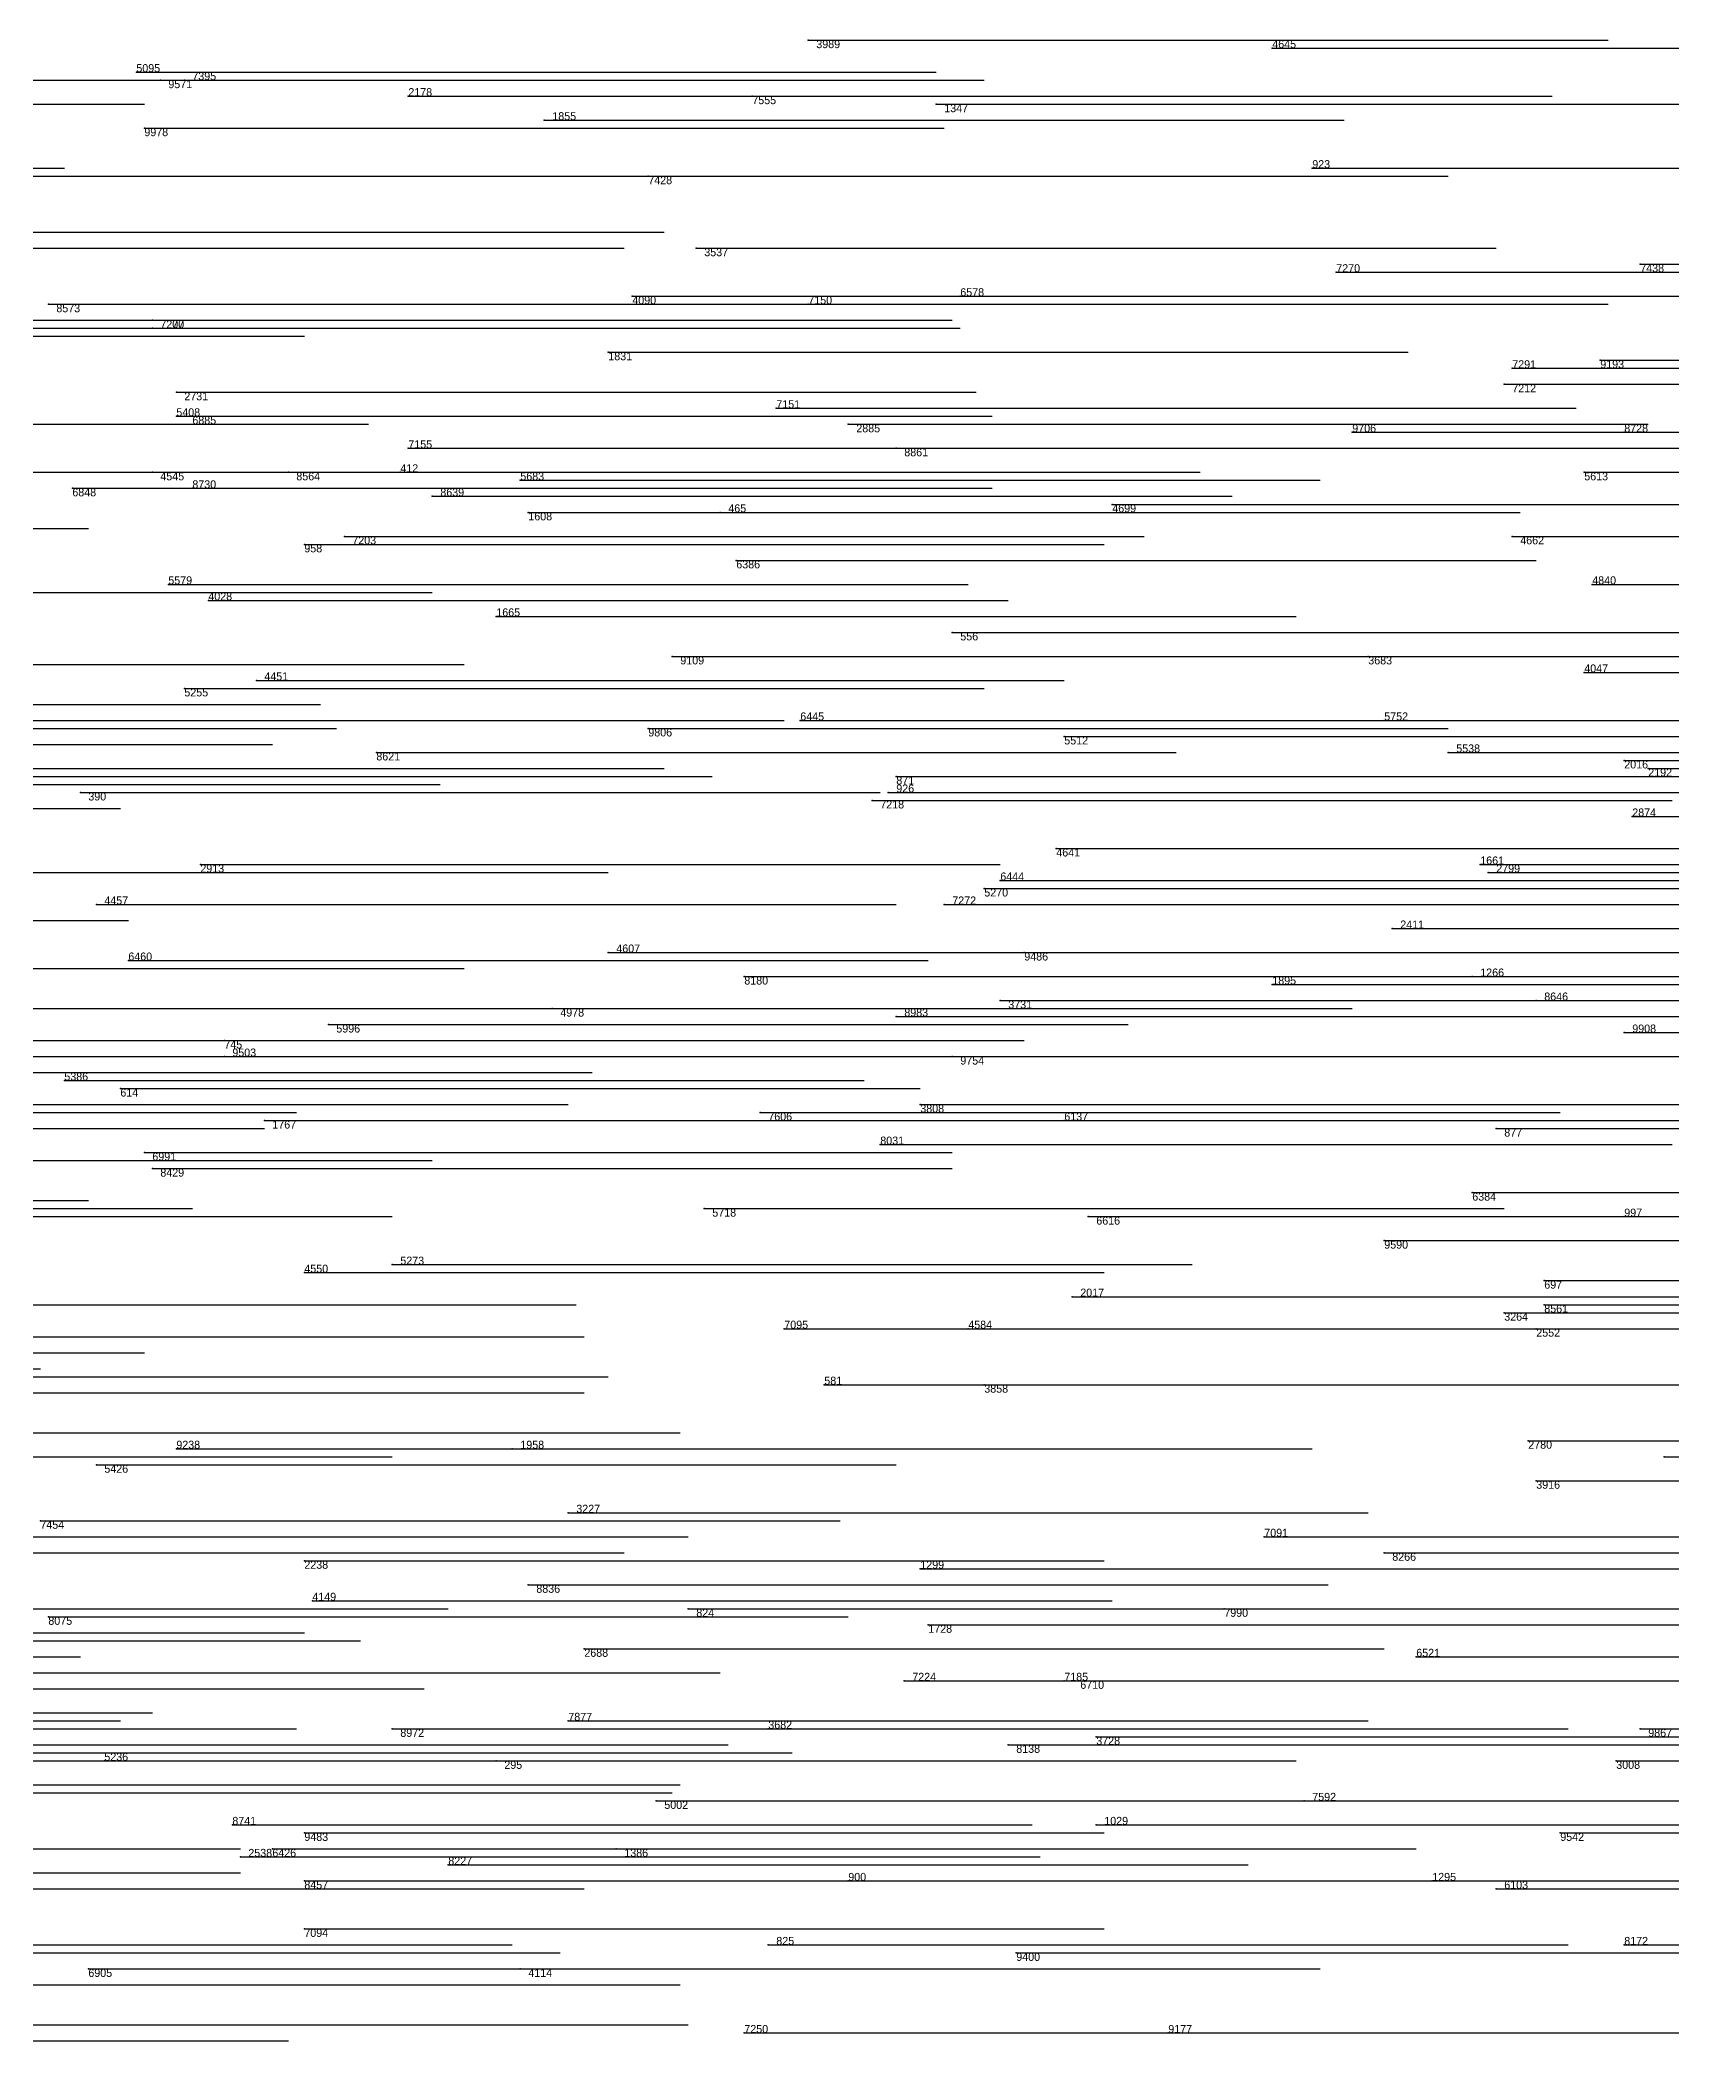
# Model space of a CAD drawing. Extents: x 0 to 1.1, y 0 to 1.
# Drawn here: x 0.462 to 0.666, y 0.249 to 0.499 of the extents above; entities that cross this region are included whole.
import ezdxf

# ---------------------------------------------------------------- set-up
doc = ezdxf.new("R2010")
doc.units = 0
for name, color, linetype in [('Normals', 1, 'CONTINUOUS'), ('Source_points', 5, 'CONTINUOUS'), ('Text', 3, 'CONTINUOUS')]:
    doc.layers.add(name, color=color, linetype=linetype)

msp = doc.modelspace()

# ---------------------------------------------------------------- linework, layer by layer
at = {"layer": 'Normals', "color": 1}
for p, q in [((0.558, 0.499, 1), (0.658, 0.499, 1)), ((0.616, 0.498), (0.716, 0.498)), ((0.433, 0.494), (0.533, 0.494)), ((0.474, 0.495), (0.574, 0.495)), ((0.477, 0.494, 1), (0.577, 0.494, 1)), ((0.48, 0.494, 1), (0.58, 0.494, 1)), ((0.375, 0.491, 1), (0.475, 0.491, 1)), ((0.508, 0.492), (0.608, 0.492)), ((0.551, 0.492, 1), (0.651, 0.492, 1)), ((0.574, 0.491, 1), (0.674, 0.491, 1)), ((0.475, 0.488, 1), (0.575, 0.488, 1)), ((0.525, 0.489, 1), (0.625, 0.489, 1)), ((0.365, 0.483), (0.465, 0.483)), ((0.621, 0.483, 1), (0.721, 0.483, 1)), ((0.459, 0.482), (0.558, 0.482)), ((0.538, 0.482, 1), (0.638, 0.482, 1)), ((0.435, 0.473), (0.535, 0.473)), ((0.44, 0.475, 1), (0.54, 0.475, 1)), ((0.544, 0.473, 1), (0.644, 0.473, 1)), ((0.662, 0.471), (0.762, 0.471)), ((0.624, 0.47), (0.724, 0.47)), ((0.463, 0.466, 1), (0.563, 0.466, 1)), ((0.536, 0.467), (0.636, 0.467)), ((0.558, 0.466, 1), (0.658, 0.466, 1)), ((0.577, 0.467, 1), (0.677, 0.467, 1)), ((0.412, 0.463), (0.512, 0.463)), ((0.419, 0.464, 1), (0.519, 0.464, 1)), ((0.476, 0.464, 1), (0.576, 0.464, 1)), ((0.476, 0.463, 1), (0.577, 0.463, 1)), ((0.395, 0.462, 1), (0.495, 0.462, 1)), ((0.533, 0.46), (0.633, 0.46)), ((0.646, 0.458), (0.746, 0.458)), ((0.657, 0.459), (0.757, 0.459)), ((0.645, 0.456, 1), (0.745, 0.456, 1)), ((0.479, 0.455), (0.579, 0.455)), ((0.554, 0.453, 1), (0.654, 0.453, 1)), ((0.403, 0.451, 1), (0.503, 0.451, 1)), ((0.479, 0.452, 1), (0.579, 0.452, 1)), ((0.48, 0.452), (0.581, 0.452)), ((0.563, 0.451, 1), (0.663, 0.451, 1)), ((0.508, 0.448, 1), (0.608, 0.448, 1)), ((0.569, 0.448, 1), (0.669, 0.448, 1)), ((0.626, 0.45), (0.726, 0.45)), ((0.66, 0.45), (0.76, 0.45)), ((0.45, 0.445, 1), (0.549, 0.445, 1)), ((0.457, 0.445, 1), (0.557, 0.445, 1)), ((0.466, 0.443, 1), (0.566, 0.443, 1)), ((0.476, 0.445, 1), (0.576, 0.445, 1)), ((0.481, 0.443), (0.581, 0.443)), ((0.493, 0.445), (0.594, 0.445)), ((0.507, 0.445), (0.607, 0.445)), ((0.522, 0.444), (0.622, 0.444)), ((0.655, 0.445), (0.755, 0.445)), ((0.511, 0.442, 1), (0.611, 0.442, 1)), ((0.596, 0.441), (0.696, 0.441)), ((0.367, 0.438), (0.468, 0.438)), ((0.523, 0.44), (0.623, 0.44)), ((0.547, 0.44), (0.647, 0.44)), ((0.495, 0.436), (0.595, 0.436)), ((0.5, 0.437), (0.6, 0.437)), ((0.646, 0.437, 1), (0.746, 0.437, 1)), ((0.549, 0.434, 1), (0.649, 0.434, 1)), ((0.478, 0.431), (0.578, 0.431)), ((0.656, 0.431), (0.756, 0.431)), ((0.411, 0.43), (0.511, 0.43)), ((0.483, 0.429), (0.583, 0.429)), ((0.519, 0.427, 1), (0.619, 0.427, 1)), ((0.576, 0.425, 1), (0.676, 0.425, 1)), ((0.365, 0.421, 1), (0.465, 0.421, 1)), ((0.415, 0.421, 1), (0.515, 0.421, 1)), ((0.541, 0.422, 1), (0.641, 0.422, 1)), ((0.628, 0.422), (0.728, 0.422)), ((0.48, 0.418, 1), (0.58, 0.418, 1)), ((0.489, 0.419), (0.59, 0.419)), ((0.655, 0.42, 1), (0.755, 0.42, 1)), ((0.397, 0.416), (0.497, 0.416)), ((0.399, 0.413), (0.499, 0.413)), ((0.455, 0.414), (0.555, 0.414)), ((0.538, 0.413, 1), (0.638, 0.413, 1)), ((0.557, 0.414), (0.657, 0.414)), ((0.63, 0.414, 1), (0.73, 0.414, 1)), ((0.391, 0.411), (0.491, 0.411)), ((0.59, 0.412, 1), (0.69, 0.412, 1)), ((0.44, 0.408, 1), (0.54, 0.408, 1)), ((0.504, 0.41), (0.604, 0.41)), ((0.638, 0.41, 1), (0.738, 0.41, 1)), ((0.66, 0.409), (0.76, 0.409)), ((0.663, 0.408, 1), (0.763, 0.408, 1)), ((0.412, 0.406), (0.512, 0.406)), ((0.446, 0.407, 1), (0.546, 0.407, 1)), ((0.569, 0.407, 1), (0.669, 0.407, 1)), ((0.372, 0.403, 1), (0.472, 0.403, 1)), ((0.467, 0.405), (0.567, 0.405)), ((0.566, 0.404), (0.666, 0.404)), ((0.568, 0.405, 1), (0.668, 0.405, 1)), ((0.661, 0.402), (0.761, 0.402)), ((0.589, 0.398), (0.689, 0.398)), ((0.482, 0.396), (0.582, 0.396)), ((0.642, 0.396, 1), (0.742, 0.396, 1)), ((0.433, 0.395), (0.533, 0.395)), ((0.58, 0.393, 1), (0.68, 0.393, 1)), ((0.582, 0.394, 1), (0.682, 0.394, 1)), ((0.643, 0.395), (0.743, 0.395)), ((0.469, 0.391, 1), (0.569, 0.391, 1)), ((0.575, 0.391, 1), (0.675, 0.391, 1)), ((0.373, 0.389, 1), (0.473, 0.389, 1)), ((0.631, 0.388, 1), (0.731, 0.388, 1)), ((0.406, 0.383), (0.506, 0.383)), ((0.415, 0.383, 1), (0.515, 0.383, 1)), ((0.473, 0.384), (0.573, 0.384)), ((0.533, 0.385), (0.633, 0.385)), ((0.585, 0.385, 1), (0.685, 0.385, 1)), ((0.55, 0.382), (0.65, 0.382)), ((0.616, 0.381), (0.716, 0.381)), ((0.641, 0.382), (0.741, 0.382)), ((0.435, 0.378, 1), (0.535, 0.378, 1)), ((0.526, 0.378, 1), (0.626, 0.378, 1)), ((0.582, 0.379, 1), (0.682, 0.379, 1)), ((0.649, 0.379, 1), (0.749, 0.379, 1)), ((0.498, 0.376, 1), (0.598, 0.376, 1)), ((0.569, 0.377), (0.669, 0.377)), ((0.413, 0.374, 1), (0.513, 0.374, 1)), ((0.485, 0.374, 1), (0.585, 0.374, 1)), ((0.66, 0.375, 1), (0.76, 0.375, 1)), ((0.424, 0.372, 1), (0.524, 0.372, 1)), ((0.485, 0.372), (0.585, 0.372)), ((0.576, 0.372, 1), (0.676, 0.372, 1)), ((0.407, 0.37, 1), (0.507, 0.37, 1)), ((0.431, 0.37, 1), (0.531, 0.37, 1)), ((0.465, 0.369), (0.565, 0.369)), ((0.472, 0.368, 1), (0.572, 0.368, 1)), ((0.428, 0.366, 1), (0.528, 0.366, 1)), ((0.572, 0.366), (0.672, 0.366)), ((0.39, 0.363, 1), (0.49, 0.363, 1)), ((0.394, 0.365), (0.494, 0.365)), ((0.49, 0.364, 1), (0.59, 0.364, 1)), ((0.552, 0.365), (0.652, 0.365)), ((0.59, 0.364, 1), (0.69, 0.364, 1)), ((0.644, 0.363), (0.744, 0.363)), ((0.567, 0.361, 1), (0.666, 0.361, 1)), ((0.411, 0.359, 1), (0.511, 0.359, 1)), ((0.475, 0.36), (0.576, 0.36)), ((0.476, 0.358, 1), (0.576, 0.358, 1)), ((0.365, 0.354), (0.465, 0.354)), ((0.368, 0.354), (0.468, 0.354)), ((0.381, 0.353, 1), (0.481, 0.353, 1)), ((0.545, 0.353, 1), (0.645, 0.353, 1)), ((0.641, 0.355, 1), (0.741, 0.355, 1)), ((0.406, 0.352, 1), (0.506, 0.352, 1)), ((0.593, 0.352), (0.693, 0.352)), ((0.66, 0.352, 1), (0.76, 0.352, 1)), ((0.63, 0.349, 1), (0.73, 0.349, 1)), ((0.506, 0.346), (0.606, 0.346)), ((0.495, 0.345), (0.595, 0.345)), ((0.65, 0.344, 1), (0.75, 0.344, 1)), ((0.422, 0.341), (0.522, 0.341)), ((0.429, 0.341), (0.529, 0.341)), ((0.591, 0.342, 1), (0.691, 0.342, 1)), ((0.65, 0.341, 1), (0.75, 0.341, 1)), ((0.555, 0.338, 1), (0.655, 0.338, 1)), ((0.578, 0.338), (0.678, 0.338)), ((0.645, 0.34), (0.745, 0.34)), ((0.649, 0.338, 1), (0.749, 0.338, 1)), ((0.43, 0.337, 1), (0.53, 0.337, 1)), ((0.362, 0.333, 1), (0.462, 0.333, 1)), ((0.375, 0.335, 1), (0.475, 0.335, 1)), ((0.433, 0.332, 1), (0.533, 0.332, 1)), ((0.56, 0.331, 1), (0.66, 0.331, 1)), ((0.58, 0.331), (0.68, 0.331)), ((0.43, 0.33, 1), (0.53, 0.33, 1)), ((0.442, 0.325), (0.542, 0.325)), ((0.479, 0.323), (0.579, 0.323)), ((0.521, 0.323), (0.621, 0.323)), ((0.648, 0.324, 1), (0.748, 0.324, 1)), ((0.406, 0.322, 1), (0.506, 0.322, 1)), ((0.469, 0.321, 1), (0.569, 0.321, 1)), ((0.665, 0.322, 1), (0.765, 0.322, 1)), ((0.649, 0.319, 1), (0.749, 0.319, 1)), ((0.462, 0.314), (0.562, 0.314)), ((0.528, 0.315), (0.628, 0.315)), ((0.443, 0.312), (0.543, 0.312)), ((0.615, 0.312, 1), (0.715, 0.312, 1)), ((0.435, 0.31), (0.535, 0.31)), ((0.495, 0.309), (0.595, 0.309)), ((0.572, 0.308, 1), (0.672, 0.308, 1)), ((0.63, 0.31), (0.73, 0.31)), ((0.523, 0.306), (0.623, 0.306)), ((0.392, 0.303, 1), (0.492, 0.303, 1)), ((0.413, 0.303), (0.513, 0.303)), ((0.496, 0.304), (0.596, 0.304)), ((0.543, 0.303), (0.643, 0.303)), ((0.61, 0.303, 1), (0.71, 0.303, 1)), ((0.463, 0.302), (0.563, 0.302)), ((0.573, 0.301), (0.673, 0.301)), ((0.395, 0.3), (0.495, 0.3)), ((0.4, 0.299, 1), (0.5, 0.299, 1)), ((0.402, 0.299), (0.502, 0.299)), ((0.53, 0.298, 1), (0.63, 0.298, 1)), ((0.367, 0.297), (0.467, 0.297)), ((0.634, 0.297, 1), (0.734, 0.297, 1)), ((0.377, 0.293, 1), (0.477, 0.293, 1)), ((0.41, 0.293, 1), (0.51, 0.293, 1)), ((0.448, 0.295, 1), (0.547, 0.295, 1)), ((0.57, 0.294), (0.67, 0.294)), ((0.59, 0.294), (0.69, 0.294)), ((0.591, 0.294), (0.691, 0.294)), ((0.372, 0.289, 1), (0.472, 0.289, 1)), ((0.376, 0.29, 1), (0.476, 0.29, 1)), ((0.379, 0.288), (0.479, 0.288)), ((0.394, 0.288, 1), (0.494, 0.288, 1)), ((0.506, 0.288, 1), (0.606, 0.288, 1)), ((0.528, 0.289, 1), (0.628, 0.289, 1)), ((0.553, 0.288), (0.653, 0.288)), ((0.662, 0.288, 1), (0.762, 0.288, 1)), ((0.448, 0.286, 1), (0.548, 0.286, 1)), ((0.583, 0.286, 1), (0.683, 0.286, 1)), ((0.594, 0.287), (0.694, 0.287)), ((0.377, 0.284, 1), (0.477, 0.284, 1)), ((0.456, 0.285), (0.556, 0.285)), ((0.47, 0.284), (0.57, 0.284)), ((0.519, 0.284, 1), (0.619, 0.284, 1)), ((0.659, 0.284, 1), (0.759, 0.284, 1)), ((0.401, 0.281), (0.501, 0.281)), ((0.443, 0.281, 1), (0.542, 0.281, 1)), ((0.441, 0.28), (0.541, 0.28)), ((0.539, 0.279, 1), (0.639, 0.279, 1)), ((0.62, 0.279, 1), (0.72, 0.279, 1)), ((0.486, 0.276, 1), (0.586, 0.276, 1)), ((0.594, 0.276), (0.694, 0.276)), ((0.387, 0.273), (0.487, 0.273)), ((0.491, 0.273), (0.591, 0.273)), ((0.495, 0.275), (0.595, 0.275)), ((0.534, 0.273, 1), (0.634, 0.273, 1)), ((0.652, 0.275, 1), (0.752, 0.275, 1)), ((0.487, 0.272, 1), (0.587, 0.272, 1)), ((0.513, 0.271), (0.613, 0.271)), ((0.387, 0.27, 1), (0.487, 0.27, 1)), ((0.43, 0.268), (0.53, 0.268)), ((0.495, 0.269, 1), (0.595, 0.269, 1)), ((0.563, 0.269), (0.663, 0.269)), ((0.636, 0.269), (0.736, 0.269)), ((0.644, 0.268), (0.744, 0.268)), ((0.495, 0.263), (0.595, 0.263)), ((0.421, 0.261), (0.521, 0.261)), ((0.553, 0.261), (0.653, 0.261)), ((0.66, 0.261, 1), (0.76, 0.261, 1)), ((0.427, 0.26, 1), (0.527, 0.26, 1)), ((0.468, 0.258, 1), (0.568, 0.258, 1)), ((0.522, 0.258), (0.622, 0.258)), ((0.584, 0.26), (0.684, 0.26)), ((0.443, 0.256, 1), (0.542, 0.256, 1)), ((0.389, 0.251, 1), (0.489, 0.251, 1)), ((0.443, 0.251), (0.543, 0.251)), ((0.393, 0.249, 1), (0.493, 0.249, 1)), ((0.55, 0.25, 1), (0.65, 0.25, 1)), ((0.603, 0.25), (0.703, 0.25))]:
    msp.add_line(p, q, dxfattribs=at)
at = {"layer": 'Source_points', "color": 5}
for p in [(0.558, 0.499, 1), (0.616, 0.498), (0.474, 0.495), (0.477, 0.494, 1), (0.48, 0.494, 1), (0.508, 0.492), (0.551, 0.492, 1), (0.574, 0.491, 1), (0.475, 0.488, 1), (0.525, 0.489, 1), (0.621, 0.483, 1), (0.538, 0.482, 1), (0.544, 0.473, 1), (0.662, 0.471), (0.624, 0.47), (0.463, 0.466, 1), (0.536, 0.467), (0.558, 0.466, 1), (0.577, 0.467, 1), (0.476, 0.464, 1), (0.476, 0.463, 1), (0.533, 0.46), (0.646, 0.458), (0.657, 0.459), (0.645, 0.456, 1), (0.479, 0.455), (0.554, 0.453, 1), (0.479, 0.452, 1), (0.48, 0.452), (0.563, 0.451, 1), (0.508, 0.448, 1), (0.569, 0.448, 1), (0.626, 0.45), (0.66, 0.45), (0.466, 0.443, 1), (0.476, 0.445, 1), (0.481, 0.443), (0.493, 0.445), (0.507, 0.445), (0.522, 0.444), (0.655, 0.445), (0.511, 0.442, 1), (0.596, 0.441), (0.523, 0.44), (0.547, 0.44), (0.495, 0.436), (0.5, 0.437), (0.646, 0.437, 1), (0.549, 0.434, 1), (0.478, 0.431), (0.656, 0.431), (0.483, 0.429), (0.519, 0.427, 1), (0.576, 0.425, 1), (0.541, 0.422, 1), (0.628, 0.422), (0.48, 0.418, 1), (0.489, 0.419), (0.655, 0.42, 1), (0.538, 0.413, 1), (0.557, 0.414), (0.63, 0.414, 1), (0.59, 0.412, 1), (0.504, 0.41), (0.638, 0.41, 1), (0.66, 0.409), (0.663, 0.408, 1), (0.569, 0.407, 1), (0.467, 0.405), (0.566, 0.404), (0.568, 0.405, 1), (0.661, 0.402), (0.589, 0.398), (0.482, 0.396), (0.642, 0.396, 1), (0.58, 0.393, 1), (0.582, 0.394, 1), (0.643, 0.395), (0.469, 0.391, 1), (0.575, 0.391, 1), (0.631, 0.388, 1), (0.473, 0.384), (0.533, 0.385), (0.585, 0.385, 1), (0.55, 0.382), (0.616, 0.381), (0.641, 0.382), (0.526, 0.378, 1), (0.582, 0.379, 1), (0.649, 0.379, 1), (0.498, 0.376, 1), (0.569, 0.377), (0.485, 0.374, 1), (0.66, 0.375, 1), (0.485, 0.372), (0.576, 0.372, 1), (0.465, 0.369), (0.472, 0.368, 1), (0.572, 0.366), (0.49, 0.364, 1), (0.552, 0.365), (0.59, 0.364, 1), (0.644, 0.363), (0.567, 0.361, 1), (0.475, 0.36), (0.476, 0.358, 1), (0.545, 0.353, 1), (0.641, 0.355, 1), (0.593, 0.352), (0.66, 0.352, 1), (0.63, 0.349, 1), (0.506, 0.346), (0.495, 0.345), (0.65, 0.344, 1), (0.591, 0.342, 1), (0.65, 0.341, 1), (0.555, 0.338, 1), (0.578, 0.338), (0.645, 0.34), (0.649, 0.338, 1), (0.56, 0.331, 1), (0.58, 0.331), (0.479, 0.323), (0.521, 0.323), (0.648, 0.324, 1), (0.469, 0.321, 1), (0.665, 0.322, 1), (0.649, 0.319, 1), (0.462, 0.314), (0.528, 0.315), (0.615, 0.312, 1), (0.495, 0.309), (0.572, 0.308, 1), (0.63, 0.31), (0.523, 0.306), (0.496, 0.304), (0.543, 0.303), (0.61, 0.303, 1), (0.463, 0.302), (0.573, 0.301), (0.53, 0.298, 1), (0.634, 0.297, 1), (0.57, 0.294), (0.59, 0.294), (0.591, 0.294), (0.506, 0.288, 1), (0.528, 0.289, 1), (0.553, 0.288), (0.662, 0.288, 1), (0.583, 0.286, 1), (0.594, 0.287), (0.47, 0.284), (0.519, 0.284, 1), (0.659, 0.284, 1), (0.539, 0.279, 1), (0.62, 0.279, 1), (0.486, 0.276, 1), (0.594, 0.276), (0.491, 0.273), (0.495, 0.275), (0.534, 0.273, 1), (0.652, 0.275, 1), (0.487, 0.272, 1), (0.513, 0.271), (0.495, 0.269, 1), (0.563, 0.269), (0.636, 0.269), (0.644, 0.268), (0.495, 0.263), (0.553, 0.261), (0.66, 0.261, 1), (0.468, 0.258, 1), (0.522, 0.258), (0.584, 0.26), (0.55, 0.25, 1), (0.603, 0.25)]:
    msp.add_point(p, dxfattribs=at)

# ---------------------------------------------------------------- texts
at = {"layer": 'Text', "color": 3}
for s, p in [('3989', (0.559, 0.498, 1)), ('4645', (0.616, 0.498)), ('5095', (0.474, 0.495)), ('9571', (0.478, 0.493, 1)), ('7395', (0.481, 0.494, 1)), ('2178', (0.508, 0.492)), ('7555', (0.551, 0.491, 1)), ('1347', (0.575, 0.49, 1)), ('9978', (0.475, 0.487, 1)), ('1855', (0.526, 0.489, 1)), ('923', (0.621, 0.483, 1)), ('7428', (0.538, 0.481, 1)), ('3537', (0.545, 0.472, 1)), ('7270', (0.624, 0.47)), ('7438', (0.662, 0.47)), ('6578', (0.577, 0.467, 1)), ('8573', (0.464, 0.465, 1)), ('4090', (0.536, 0.466)), ('7150', (0.558, 0.466, 1)), ('7200', (0.477, 0.463, 1)), ('7277', (0.477, 0.463, 1)), ('1831', (0.533, 0.459)), ('7291', (0.646, 0.458)), ('9193', (0.657, 0.458)), ('7212', (0.646, 0.455, 1)), ('5408', (0.479, 0.452, 1)), ('2731', (0.48, 0.454)), ('7151', (0.554, 0.453, 1)), ('6885', (0.481, 0.451)), ('2885', (0.564, 0.45, 1)), ('9706', (0.626, 0.45)), ('8728', (0.66, 0.45)), ('7155', (0.508, 0.448, 1)), ('8861', (0.57, 0.447, 1)), ('412', (0.507, 0.445)), ('6848', (0.466, 0.442, 1)), ('4545', (0.477, 0.444, 1)), ('8730', (0.481, 0.443)), ('8564', (0.494, 0.444)), ('8639', (0.512, 0.442, 1)), ('5683', (0.522, 0.444)), ('5613', (0.655, 0.444)), ('465', (0.548, 0.44)), ('4699', (0.596, 0.44)), ('1608', (0.523, 0.439)), ('958', (0.495, 0.435)), ('7203', (0.501, 0.436)), ('4662', (0.647, 0.436, 1)), ('6386', (0.549, 0.433, 1)), ('5579', (0.478, 0.431)), ('4840', (0.656, 0.431)), ('4028', (0.483, 0.429)), ('1665', (0.519, 0.427, 1)), ('556', (0.577, 0.424, 1)), ('9109', (0.542, 0.421, 1)), ('3683', (0.628, 0.421)), ('4047', (0.655, 0.42, 1)), ('5255', (0.48, 0.417, 1)), ('4451', (0.49, 0.419)), ('9806', (0.538, 0.412, 1)), ('6445', (0.557, 0.414)), ('5752', (0.63, 0.414, 1)), ('5512', (0.59, 0.411, 1)), ('5538', (0.639, 0.41, 1)), ('8621', (0.504, 0.409)), ('2016', (0.66, 0.408)), ('2192', (0.663, 0.407, 1)), ('871', (0.569, 0.406, 1)), ('926', (0.569, 0.405, 1)), ('390', (0.468, 0.404)), ('7218', (0.567, 0.403)), ('2874', (0.661, 0.402)), ('4641', (0.589, 0.397)), ('2913', (0.482, 0.395)), ('1661', (0.642, 0.396, 1)), ('2799', (0.644, 0.395)), ('5270', (0.58, 0.392, 1)), ('6444', (0.582, 0.394, 1)), ('4457', (0.47, 0.391, 1)), ('7272', (0.576, 0.391, 1)), ('2411', (0.632, 0.388, 1)), ('4607', (0.534, 0.385)), ('6460', (0.473, 0.384)), ('9486', (0.585, 0.384, 1)), ('1266', (0.642, 0.382)), ('8180', (0.55, 0.381)), ('1895', (0.616, 0.381)), ('4978', (0.527, 0.377, 1)), ('8983', (0.57, 0.377)), ('3731', (0.583, 0.378, 1)), ('8646', (0.65, 0.379, 1)), ('5996', (0.499, 0.375, 1)), ('9908', (0.661, 0.375, 1)), ('745', (0.485, 0.373, 1)), ('9503', (0.486, 0.372)), ('9754', (0.577, 0.371, 1)), ('5386', (0.465, 0.369)), ('614', (0.472, 0.367, 1)), ('3808', (0.572, 0.365)), ('1767', (0.491, 0.363, 1)), ('7606', (0.553, 0.364)), ('6137', (0.59, 0.364, 1)), ('877', (0.645, 0.362)), ('8031', (0.567, 0.361, 1)), ('6991', (0.476, 0.359)), ('8429', (0.477, 0.357, 1)), ('5718', (0.546, 0.352, 1)), ('6384', (0.641, 0.354, 1)), ('997', (0.66, 0.352, 1)), ('6616', (0.594, 0.351)), ('9590', (0.63, 0.348, 1)), ('4550', (0.495, 0.345)), ('5273', (0.507, 0.346)), ('2017', (0.592, 0.342, 1)), ('697', (0.65, 0.343, 1)), ('8561', (0.65, 0.34, 1)), ('7095', (0.555, 0.338, 1)), ('4584', (0.578, 0.338)), ('3264', (0.645, 0.339)), ('2552', (0.649, 0.337, 1)), ('581', (0.56, 0.331, 1)), ('3858', (0.58, 0.33)), ('9238', (0.479, 0.323)), ('1958', (0.522, 0.323)), ('2780', (0.648, 0.323, 1)), ('5426', (0.47, 0.32, 1)), ('3916', (0.649, 0.318, 1)), ('3227', (0.529, 0.315)), ('7454', (0.462, 0.313)), ('7091', (0.615, 0.312, 1)), ('2238', (0.495, 0.308)), ('1299', (0.572, 0.308, 1)), ('8266', (0.631, 0.309)), ('8836', (0.524, 0.305)), ('4149', (0.496, 0.304)), ('824', (0.544, 0.302)), ('7990', (0.61, 0.302, 1)), ('8075', (0.463, 0.301)), ('1728', (0.573, 0.3)), ('2688', (0.53, 0.297, 1)), ('6521', (0.634, 0.297, 1)), ('7224', (0.571, 0.294)), ('7185', (0.59, 0.294)), ('6710', (0.592, 0.293)), ('8972', (0.507, 0.287, 1)), ('7877', (0.528, 0.289, 1)), ('3682', (0.553, 0.288)), ('9867', (0.663, 0.287, 1)), ('8138', (0.584, 0.285, 1)), ('3728', (0.594, 0.286)), ('5236', (0.47, 0.284)), ('295', (0.52, 0.283, 1)), ('3008', (0.659, 0.283, 1)), ('5002', (0.54, 0.278, 1)), ('7592', (0.621, 0.279, 1)), ('8741', (0.486, 0.276, 1)), ('1029', (0.595, 0.276)), ('2538', (0.488, 0.272, 1)), ('6426', (0.491, 0.272)), ('9483', (0.495, 0.274)), ('1386', (0.535, 0.272, 1)), ('9542', (0.652, 0.274, 1)), ('8227', (0.513, 0.271)), ('8457', (0.495, 0.268, 1)), ('900', (0.563, 0.269)), ('1295', (0.636, 0.269)), ('6103', (0.645, 0.268)), ('7094', (0.495, 0.262)), ('825', (0.554, 0.261)), ('8172', (0.66, 0.261, 1)), ('6905', (0.468, 0.257, 1)), ('4114', (0.523, 0.257)), ('9400', (0.584, 0.259)), ('7250', (0.55, 0.25, 1)), ('9177', (0.603, 0.25))]:
    msp.add_text(s, height=0.001, dxfattribs=at).set_placement(p)

doc.saveas('drawing.dxf')
